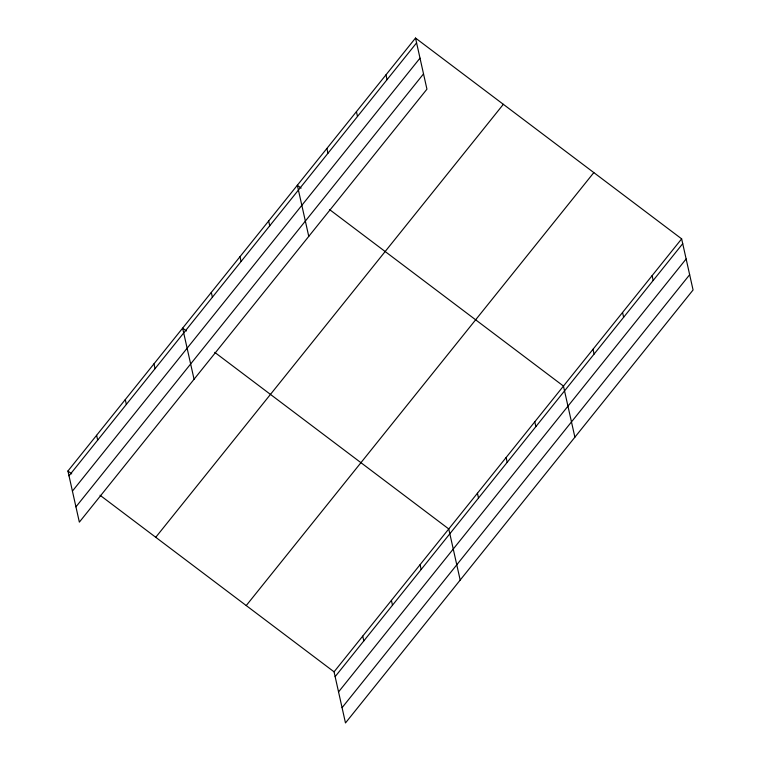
<?xml version="1.0" encoding="UTF-8"?>
<svg xmlns="http://www.w3.org/2000/svg" width="761" height="761" viewBox="0 0 761 761"><rect width="100%" height="100%" fill="white"/><g stroke="black" fill="none" stroke-linecap="round" stroke-linejoin="round"><path stroke-width="1.14" d="M415.516 38.05L426.94 89.17L79.353 522.141L67.929 471.021L415.516 38.05L681.647 238.859L693.071 289.979L345.484 722.95L334.06 671.83L100.033 495.249M69.004 475.834L416.59 42.863M72.419 491.111L420.005 58.14M75.938 506.855L423.525 73.884M155.748 537.285L503.344 104.314M246.231 605.566L593.827 172.595M334.06 671.83L681.647 238.859M335.135 676.643L682.722 243.672M338.55 691.92L686.137 258.959M342.07 707.673L689.656 274.702M301.118 188.11L297.342 185.256L308.766 236.376M329.446 209.484L563.463 386.074L574.888 437.195M186.407 330.987L182.63 328.143L194.065 379.254M214.745 352.362L448.762 528.952L460.186 580.072M67.929 471.021L71.705 473.865M652.101 275.663L653.176 280.476M622.555 312.467L623.63 317.28M593.009 349.27L594.084 354.084M534.783 421.794L535.868 426.607M506.113 457.513L507.187 462.327M385.97 74.854L387.045 79.667M477.432 493.233L478.507 498.046M356.424 111.658L357.508 116.471M420.082 564.672L421.156 569.485M326.888 148.462L327.962 153.265M391.411 600.391L392.486 605.204M362.731 636.11L363.806 640.924M268.662 220.975L269.736 225.789M239.981 256.695L241.066 261.508M211.311 292.424L212.386 297.228M153.96 363.863L155.035 368.666M125.28 399.582L126.355 404.395M96.609 435.302L97.684 440.115"/></g></svg>
